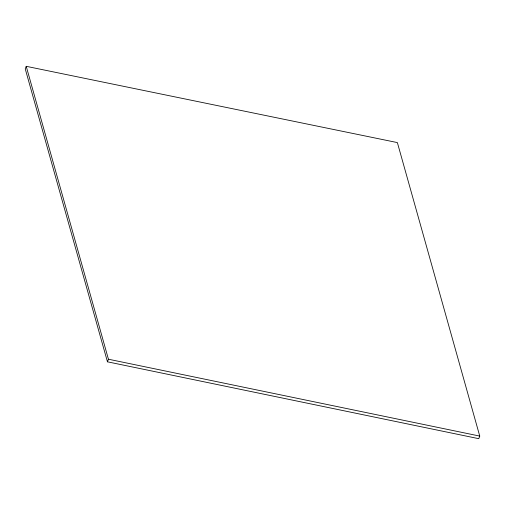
<?xml version="1.0" encoding="UTF-8"?>
<svg xmlns="http://www.w3.org/2000/svg" width="505" height="505" viewBox="0 0 505 505"><rect width="100%" height="100%" fill="white"/><g stroke="black" fill="none" stroke-linecap="round" stroke-linejoin="round"><path stroke-width="0.76" d="M26.222 66.313L25.25 68.914L107.458 361.814L478.778 438.687L479.75 436.086L397.372 142.587L26.222 66.313L108.43 359.219L107.458 361.814M108.43 359.219L479.75 436.086"/></g></svg>
